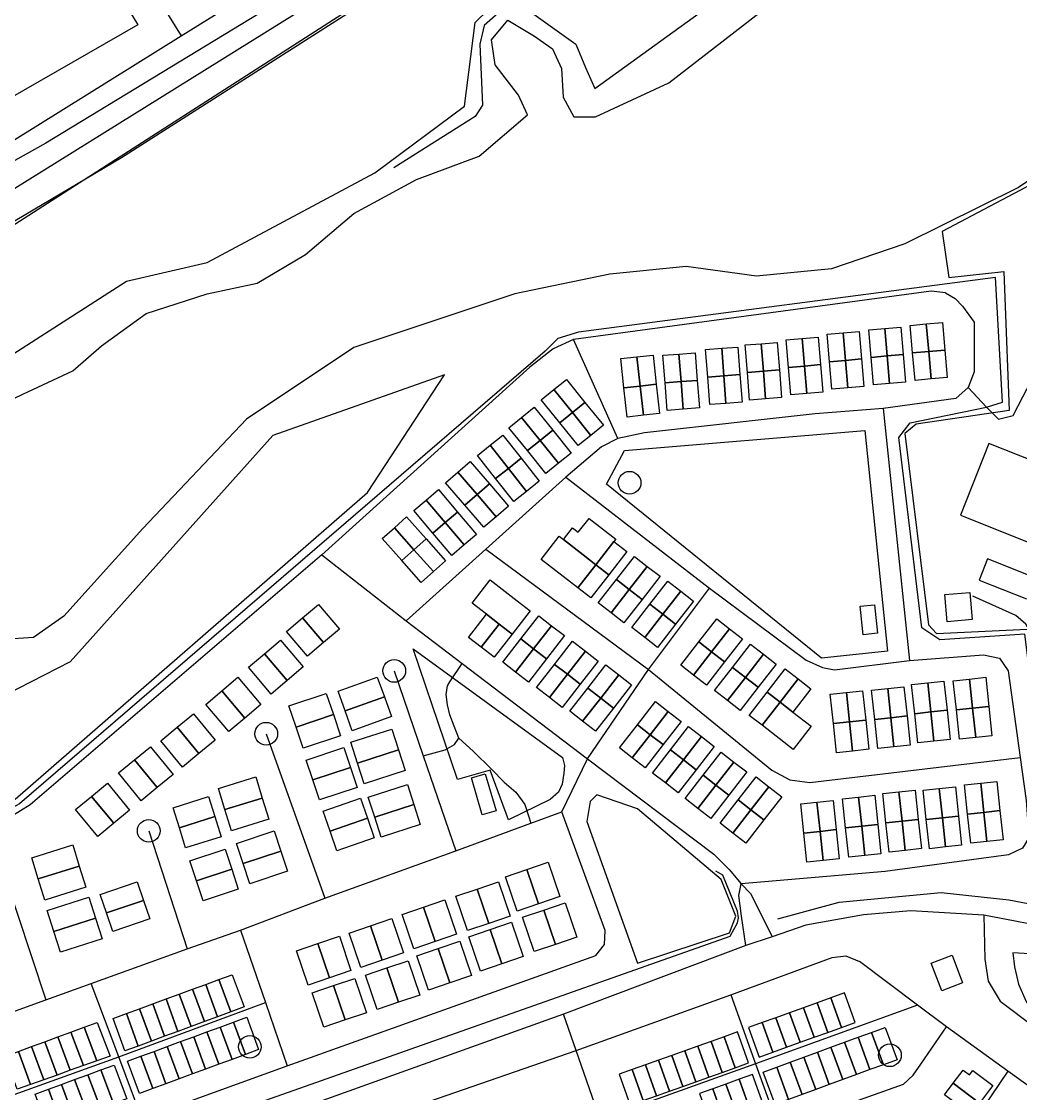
# Model space of a CAD drawing. Header units: metres. Extents: x 11276530 to 11306586, y 355867 to 367650.
# Drawn here: x 11290219.7 to 11290659.7, y 359986.7 to 360458.7 of the extents above; entities that cross this region are included whole.
import ezdxf

# ---------------------------------------------------------------- set-up
doc = ezdxf.new("R2010")
doc.units = ezdxf.units.M
for name, color, linetype in [('AMENITY', 6, 'Continuous'), ('BUILDING', 8, 'Continuous'), ('HIGHWAY_FOOTWAY', 6, 'Continuous'), ('HIGHWAY_PATH', 3, 'Continuous'), ('HIGHWAY_RESIDENTIAL', 7, 'Continuous'), ('HIGHWAY_SECONDARY', 4, 'Continuous'), ('HIGHWAY_SERVICE', 8, 'Continuous'), ('HIGHWAY_TERTIARY', 3, 'Continuous'), ('LANDUSE', 2, 'Continuous'), ('NATURAL_WATER', 5, 'Continuous'), ('OSM_OTHER', 7, 'Continuous'), ('WATERWAY_DRAIN', 4, 'Continuous')]:
    doc.layers.add(name, color=color, linetype=linetype)

msp = doc.modelspace()

# ---------------------------------------------------------------- linework, layer by layer
at = {"layer": 'AMENITY'}
for points in [[(11290680.21, 360259.22), (11290645.76, 360272.89), (11290645.76, 360272.89), (11290633.2, 360241.28), (11290669.68, 360226.8)], [(11290664.71, 360214.29), (11290645.14, 360222.06), (11290641.46, 360212.77), (11290662.22, 360204.53)], [(11290656.31, 360048.65), (11290656.98, 360042.55), (11290658.81, 360034.88), (11290662.2, 360027.21), (11290667.6, 360019.42), (11290776.76, 359943.72), (11290729.72, 360046.24), (11290714.68, 360045.93), (11290702.72, 360046.24), (11290681.27, 360047.2), (11290656.31, 360048.65)]]:
    msp.add_lwpolyline(points, dxfattribs=at)
for centre in [(11290487.5, 360255.61), (11290320.27, 360007.26), (11290602.14, 360003.57)]:
    msp.add_circle(centre, 5, dxfattribs=at)
at = {"layer": 'BUILDING'}
for points in [[(11290600.94, 360311.44), (11290593.88, 360310.81), (11290592.81, 360322.93), (11290599.88, 360323.56), (11290600.94, 360311.44)], [(11290608.01, 360312.06), (11290600.94, 360311.44), (11290599.88, 360323.56), (11290606.94, 360324.18), (11290608.01, 360312.06)], [(11290619.23, 360313.41), (11290612.16, 360312.8), (11290611.09, 360324.9), (11290618.16, 360325.53), (11290619.23, 360313.41)], [(11290626.29, 360314.03), (11290619.23, 360313.41), (11290618.16, 360325.53), (11290625.23, 360326.14), (11290626.29, 360314.03)], [(11290564.55, 360307.01), (11290557.48, 360306.38), (11290556.41, 360318.5), (11290563.48, 360319.13), (11290564.55, 360307.01)], [(11290571.62, 360307.63), (11290564.55, 360307.01), (11290563.48, 360319.13), (11290570.55, 360319.74), (11290571.62, 360307.63)], [(11290582.58, 360309.5), (11290575.52, 360308.87), (11290574.46, 360320.99), (11290581.51, 360321.62), (11290582.58, 360309.5)], [(11290589.64, 360310.12), (11290582.58, 360309.5), (11290581.51, 360321.62), (11290588.58, 360322.24), (11290589.64, 360310.12)], [(11290529.02, 360302.69), (11290521.95, 360302.14), (11290521, 360314.26), (11290528.07, 360314.81), (11290529.02, 360302.69)], [(11290536.08, 360303.24), (11290529.02, 360302.69), (11290528.07, 360314.81), (11290535.14, 360315.37), (11290536.08, 360303.24)], [(11290546.43, 360304.7), (11290539.36, 360304.14), (11290538.4, 360316.27), (11290545.48, 360316.82), (11290546.43, 360304.7)], [(11290553.49, 360305.26), (11290546.43, 360304.7), (11290545.48, 360316.82), (11290552.55, 360317.38), (11290553.49, 360305.26)], [(11290627.34, 360301.91), (11290620.29, 360301.3), (11290619.23, 360313.41), (11290626.29, 360314.03), (11290627.34, 360301.91)], [(11290492.16, 360298.19), (11290485.04, 360297.41), (11290483.63, 360310.26), (11290490.74, 360311.05), (11290492.16, 360298.19)], [(11290499.27, 360298.98), (11290492.16, 360298.19), (11290490.74, 360311.05), (11290497.86, 360311.84), (11290499.27, 360298.98)], [(11290510.2, 360300.15), (11290503.13, 360299.59), (11290502.19, 360311.73), (11290509.26, 360312.27), (11290510.2, 360300.15)], [(11290517.27, 360300.7), (11290510.2, 360300.15), (11290509.26, 360312.27), (11290516.32, 360312.82), (11290517.27, 360300.7)], [(11290583.65, 360297.39), (11290576.58, 360296.76), (11290575.52, 360308.87), (11290582.58, 360309.5), (11290583.65, 360297.39)], [(11290590.71, 360298), (11290583.65, 360297.39), (11290582.58, 360309.5), (11290589.64, 360310.12), (11290590.71, 360298)], [(11290602.01, 360299.32), (11290594.95, 360298.7), (11290593.88, 360310.81), (11290600.94, 360311.44), (11290602.01, 360299.32)], [(11290609.06, 360299.94), (11290602.01, 360299.32), (11290600.94, 360311.44), (11290608.01, 360312.06), (11290609.06, 360299.94)], [(11290620.29, 360301.3), (11290613.23, 360300.69), (11290612.16, 360312.8), (11290619.23, 360313.41), (11290620.29, 360301.3)], [(11290547.37, 360292.58), (11290540.3, 360292.02), (11290539.36, 360304.14), (11290546.43, 360304.7), (11290547.37, 360292.58)], [(11290554.43, 360293.13), (11290547.37, 360292.58), (11290546.43, 360304.7), (11290553.49, 360305.26), (11290554.43, 360293.13)], [(11290565.62, 360294.89), (11290558.55, 360294.28), (11290557.48, 360306.38), (11290564.55, 360307.01), (11290565.62, 360294.89)], [(11290572.67, 360295.51), (11290565.62, 360294.89), (11290564.55, 360307.01), (11290571.62, 360307.63), (11290572.67, 360295.51)], [(11290467.87, 360291.02), (11290462.3, 360286.53), (11290454.19, 360296.6), (11290459.75, 360301.09), (11290467.87, 360291.02)], [(11290511.15, 360288.02), (11290504.08, 360287.46), (11290503.13, 360299.59), (11290510.2, 360300.15), (11290511.15, 360288.02)], [(11290518.22, 360288.58), (11290511.15, 360288.02), (11290510.2, 360300.15), (11290517.27, 360300.7), (11290518.22, 360288.58)], [(11290529.96, 360290.56), (11290522.89, 360290.01), (11290521.95, 360302.14), (11290529.02, 360302.69), (11290529.96, 360290.56)], [(11290537.03, 360291.12), (11290529.96, 360290.56), (11290529.02, 360302.69), (11290536.08, 360303.24), (11290537.03, 360291.12)], [(11290462.3, 360286.53), (11290456.72, 360282.04), (11290448.61, 360292.11), (11290454.19, 360296.6), (11290462.3, 360286.53)], [(11290493.57, 360285.33), (11290486.46, 360284.55), (11290485.04, 360297.41), (11290492.16, 360298.19), (11290493.57, 360285.33)], [(11290500.68, 360286.13), (11290493.57, 360285.33), (11290492.16, 360298.19), (11290499.27, 360298.98), (11290500.68, 360286.13)], [(11290475.98, 360280.94), (11290470.42, 360276.45), (11290462.3, 360286.53), (11290467.87, 360291.02), (11290475.98, 360280.94)], [(11290453.66, 360278.76), (11290448.1, 360274.26), (11290439.98, 360284.33), (11290445.55, 360288.83), (11290453.66, 360278.76)], [(11290470.42, 360276.45), (11290464.83, 360271.97), (11290456.72, 360282.04), (11290462.3, 360286.53), (11290470.42, 360276.45)], [(11290448.1, 360274.26), (11290442.53, 360269.77), (11290434.4, 360279.85), (11290439.98, 360284.33), (11290448.1, 360274.26)], [(11290439.73, 360266.41), (11290434.12, 360261.96), (11290426.1, 360272.11), (11290431.71, 360276.56), (11290439.73, 360266.41)], [(11290461.78, 360268.69), (11290456.2, 360264.19), (11290448.1, 360274.26), (11290453.66, 360278.76), (11290461.78, 360268.69)], [(11290434.12, 360261.96), (11290428.49, 360257.53), (11290420.49, 360267.68), (11290426.1, 360272.11), (11290434.12, 360261.96)], [(11290456.2, 360264.19), (11290450.63, 360259.7), (11290442.53, 360269.77), (11290448.1, 360274.26), (11290456.2, 360264.19)], [(11290425.77, 360255.15), (11290420.36, 360250.47), (11290411.92, 360260.28), (11290417.33, 360264.95), (11290425.77, 360255.15)], [(11290447.74, 360256.26), (11290442.13, 360251.82), (11290434.12, 360261.96), (11290439.73, 360266.41), (11290447.74, 360256.26)], [(11290420.36, 360250.47), (11290414.93, 360245.81), (11290406.49, 360255.61), (11290411.92, 360260.28), (11290420.36, 360250.47)], [(11290442.13, 360251.82), (11290436.52, 360247.38), (11290428.49, 360257.53), (11290434.12, 360261.96), (11290442.13, 360251.82)], [(11290411.76, 360242.72), (11290406.3, 360238.09), (11290397.95, 360247.97), (11290403.4, 360252.6), (11290411.76, 360242.72)], [(11290434.22, 360245.35), (11290428.79, 360240.68), (11290420.36, 360250.47), (11290425.77, 360255.15), (11290434.22, 360245.35)], [(11290406.3, 360238.09), (11290400.83, 360233.47), (11290392.48, 360243.33), (11290397.95, 360247.97), (11290406.3, 360238.09)], [(11290428.79, 360240.68), (11290423.37, 360236.01), (11290414.93, 360245.81), (11290420.36, 360250.47), (11290428.79, 360240.68)], [(11290397.88, 360230.91), (11290392.54, 360226.15), (11290383.95, 360235.82), (11290389.3, 360240.58), (11290397.88, 360230.91)], [(11290420.12, 360232.85), (11290414.66, 360228.23), (11290406.3, 360238.09), (11290411.76, 360242.72), (11290420.12, 360232.85)], [(11290472.69, 360219.49), (11290467.03, 360223.89), (11290458.38, 360230.6), (11290462.39, 360235.76), (11290464.91, 360233.8), (11290469.69, 360239.95), (11290481.47, 360230.81), (11290480.62, 360229.71), (11290472.69, 360219.49)], [(11290392.54, 360226.15), (11290387.19, 360221.4), (11290378.6, 360231.07), (11290383.95, 360235.82), (11290392.54, 360226.15)], [(11290414.66, 360228.23), (11290409.2, 360223.59), (11290400.83, 360233.47), (11290406.3, 360238.09), (11290414.66, 360228.23)], [(11290406.47, 360221.26), (11290401.13, 360216.48), (11290392.54, 360226.15), (11290397.88, 360230.91), (11290406.47, 360221.26)], [(11290464.76, 360209.28), (11290448.52, 360221.89), (11290456.45, 360232.11), (11290458.38, 360230.6), (11290467.03, 360223.89), (11290472.69, 360219.49), (11290464.76, 360209.28)], [(11290478.35, 360215.11), (11290472.69, 360219.49), (11290480.62, 360229.71), (11290486.28, 360225.33), (11290478.35, 360215.11)], [(11290401.13, 360216.48), (11290395.78, 360211.73), (11290387.19, 360221.4), (11290392.54, 360226.15), (11290401.13, 360216.48)], [(11290487.31, 360208.6), (11290481.67, 360212.98), (11290489.6, 360223.21), (11290495.25, 360218.81), (11290487.31, 360208.6)], [(11290470.42, 360204.9), (11290464.76, 360209.28), (11290472.69, 360219.49), (11290478.35, 360215.11), (11290470.42, 360204.9)], [(11290492.98, 360204.22), (11290487.31, 360208.6), (11290495.25, 360218.81), (11290500.91, 360214.43), (11290492.98, 360204.22)], [(11290430.14, 360193.37), (11290424.49, 360197.76), (11290418.24, 360202.6), (11290426.17, 360212.82), (11290438.07, 360203.6), (11290443.73, 360199.21), (11290435.8, 360188.99), (11290430.14, 360193.37)], [(11290479.39, 360198.38), (11290473.73, 360202.77), (11290481.67, 360212.98), (11290487.31, 360208.6), (11290479.39, 360198.38)], [(11290502.1, 360197.7), (11290496.45, 360202.09), (11290504.38, 360212.3), (11290510.04, 360207.91), (11290502.1, 360197.7)], [(11290485.04, 360194), (11290479.39, 360198.38), (11290487.31, 360208.6), (11290492.98, 360204.22), (11290485.04, 360194)], [(11290507.76, 360193.32), (11290502.1, 360197.7), (11290510.04, 360207.91), (11290515.69, 360203.53), (11290507.76, 360193.32)], [(11290626.31, 360206.36), (11290637.3, 360207.31), (11290638.33, 360195.36), (11290627.34, 360194.41), (11290626.31, 360206.36)], [(11290343.5, 360196.09), (11290350.56, 360202.06), (11290359.73, 360191.19), (11290352.67, 360185.22), (11290343.5, 360196.09)], [(11290494.17, 360187.48), (11290488.52, 360191.87), (11290496.45, 360202.09), (11290502.1, 360197.7), (11290494.17, 360187.48)], [(11290589.04, 360201.24), (11290595.39, 360201.91), (11290596.71, 360189.38), (11290590.36, 360188.71), (11290589.04, 360201.24)], [(11290336.43, 360190.13), (11290343.5, 360196.09), (11290352.67, 360185.22), (11290345.62, 360179.27), (11290336.43, 360190.13)], [(11290422.2, 360183.16), (11290416.56, 360187.55), (11290424.49, 360197.76), (11290430.14, 360193.37), (11290422.2, 360183.16)], [(11290445.21, 360182.48), (11290439.57, 360186.86), (11290447.5, 360197.08), (11290453.15, 360192.69), (11290445.21, 360182.48)], [(11290499.83, 360183.1), (11290494.17, 360187.48), (11290502.1, 360197.7), (11290507.76, 360193.32), (11290499.83, 360183.1)], [(11290427.87, 360178.78), (11290422.2, 360183.16), (11290430.14, 360193.37), (11290435.8, 360188.99), (11290427.87, 360178.78)], [(11290450.88, 360178.1), (11290445.21, 360182.48), (11290453.15, 360192.69), (11290458.81, 360188.31), (11290450.88, 360178.1)], [(11290523.59, 360181.13), (11290517.94, 360185.52), (11290525.88, 360195.73), (11290531.52, 360191.34), (11290523.59, 360181.13)], [(11290529.25, 360176.75), (11290523.59, 360181.13), (11290531.52, 360191.34), (11290537.19, 360186.96), (11290529.25, 360176.75)], [(11290437.29, 360172.25), (11290431.63, 360176.65), (11290439.57, 360186.86), (11290445.21, 360182.48), (11290437.29, 360172.25)], [(11290326.75, 360180.31), (11290333.81, 360186.28), (11290343.72, 360174.53), (11290336.67, 360168.56), (11290326.75, 360180.31)], [(11290442.94, 360167.88), (11290437.29, 360172.25), (11290445.21, 360182.48), (11290450.88, 360178.1), (11290442.94, 360167.88)], [(11290460.14, 360171.28), (11290454.5, 360175.67), (11290462.42, 360185.89), (11290468.08, 360181.5), (11290460.14, 360171.28)], [(11290515.67, 360170.92), (11290510.01, 360175.3), (11290517.94, 360185.52), (11290523.59, 360181.13), (11290515.67, 360170.92)], [(11290538.52, 360169.93), (11290532.87, 360174.32), (11290540.8, 360184.54), (11290546.45, 360180.15), (11290538.52, 360169.93)], [(11290319.69, 360174.35), (11290326.75, 360180.31), (11290336.67, 360168.56), (11290329.61, 360162.6), (11290319.69, 360174.35)], [(11290465.81, 360166.9), (11290460.14, 360171.28), (11290468.08, 360181.5), (11290473.73, 360177.11), (11290465.81, 360166.9)], [(11290521.32, 360166.53), (11290515.67, 360170.92), (11290523.59, 360181.13), (11290529.25, 360176.75), (11290521.32, 360166.53)], [(11290544.18, 360165.55), (11290538.52, 360169.93), (11290546.45, 360180.15), (11290552.11, 360175.77), (11290544.18, 360165.55)], [(11290452.22, 360161.06), (11290446.56, 360165.45), (11290454.5, 360175.67), (11290460.14, 360171.28), (11290452.22, 360161.06)], [(11290474.78, 360160.83), (11290469.13, 360165.22), (11290477.05, 360175.43), (11290482.71, 360171.05), (11290474.78, 360160.83)], [(11290530.6, 360159.71), (11290524.94, 360164.1), (11290532.87, 360174.32), (11290538.52, 360169.93), (11290530.6, 360159.71)], [(11290553.75, 360159.03), (11290548.1, 360163.42), (11290556.03, 360173.64), (11290561.68, 360169.25), (11290553.75, 360159.03)], [(11290307.89, 360164), (11290314.95, 360169.97), (11290325.08, 360157.97), (11290318.02, 360152.01), (11290307.89, 360164)], [(11290362.28, 360155.15), (11290359.15, 360163.86), (11290376.42, 360170.07), (11290379.55, 360161.36), (11290362.28, 360155.15)], [(11290457.87, 360156.68), (11290452.22, 360161.06), (11290460.14, 360171.28), (11290465.81, 360166.9), (11290457.87, 360156.68)], [(11290480.44, 360156.44), (11290474.78, 360160.83), (11290482.71, 360171.05), (11290488.37, 360166.67), (11290480.44, 360156.44)], [(11290536.25, 360155.33), (11290530.6, 360159.71), (11290538.52, 360169.93), (11290544.18, 360165.55), (11290536.25, 360155.33)], [(11290559.41, 360154.65), (11290553.75, 360159.03), (11290561.68, 360169.25), (11290567.34, 360164.87), (11290559.41, 360154.65)], [(11290627.3, 360155.46), (11290620.19, 360154.7), (11290618.83, 360167.56), (11290625.94, 360168.33), (11290627.3, 360155.46)], [(11290638.55, 360156.34), (11290631.43, 360155.6), (11290630.07, 360168.45), (11290637.18, 360169.21), (11290638.55, 360156.34)], [(11290645.67, 360157.11), (11290638.55, 360156.34), (11290637.18, 360169.21), (11290644.31, 360169.97), (11290645.67, 360157.11)], [(11290300.83, 360158.04), (11290307.89, 360164), (11290318.02, 360152.01), (11290310.96, 360146.04), (11290300.83, 360158.04)], [(11290466.84, 360150.61), (11290461.2, 360155.01), (11290469.13, 360165.22), (11290474.78, 360160.83), (11290466.84, 360150.61)], [(11290545.82, 360148.82), (11290540.17, 360153.21), (11290548.1, 360163.42), (11290553.75, 360159.03), (11290545.82, 360148.82)], [(11290584.35, 360150.38), (11290577.24, 360149.62), (11290575.88, 360162.49), (11290582.99, 360163.23), (11290584.35, 360150.38)], [(11290591.48, 360151.14), (11290584.35, 360150.38), (11290582.99, 360163.23), (11290590.11, 360163.99), (11290591.48, 360151.14)], [(11290602.57, 360152.16), (11290595.45, 360151.41), (11290594.09, 360164.27), (11290601.21, 360165.03), (11290602.57, 360152.16)], [(11290609.69, 360152.93), (11290602.57, 360152.16), (11290601.21, 360165.03), (11290608.33, 360165.79), (11290609.69, 360152.93)], [(11290620.19, 360154.7), (11290613.07, 360153.95), (11290611.71, 360166.81), (11290618.83, 360167.56), (11290620.19, 360154.7)], [(11290353.95, 360162.87), (11290357.07, 360153.54), (11290340.63, 360148.05), (11290337.52, 360157.38), (11290353.95, 360162.87)], [(11290365.41, 360146.44), (11290362.28, 360155.15), (11290379.55, 360161.36), (11290382.67, 360152.65), (11290365.41, 360146.44)], [(11290472.51, 360146.23), (11290466.84, 360150.61), (11290474.78, 360160.83), (11290480.44, 360156.44), (11290472.51, 360146.23)], [(11290496.58, 360144.7), (11290490.92, 360149.08), (11290498.86, 360159.31), (11290504.5, 360154.92), (11290496.58, 360144.7)], [(11290559.51, 360138.21), (11290545.82, 360148.82), (11290553.75, 360159.03), (11290559.41, 360154.65), (11290567.43, 360148.43), (11290559.51, 360138.21)], [(11290288.3, 360147.95), (11290295.48, 360153.87), (11290305.03, 360142.31), (11290297.85, 360136.37), (11290288.3, 360147.95)], [(11290357.07, 360153.54), (11290360.19, 360144.21), (11290343.75, 360138.72), (11290340.63, 360148.05), (11290357.07, 360153.54)], [(11290502.23, 360140.32), (11290496.58, 360144.7), (11290504.5, 360154.92), (11290510.17, 360150.53), (11290502.23, 360140.32)], [(11290621.54, 360141.84), (11290614.43, 360141.09), (11290613.07, 360153.95), (11290620.19, 360154.7), (11290621.54, 360141.84)], [(11290628.67, 360142.61), (11290621.54, 360141.84), (11290620.19, 360154.7), (11290627.3, 360155.46), (11290628.67, 360142.61)], [(11290639.91, 360143.49), (11290632.8, 360142.73), (11290631.43, 360155.6), (11290638.55, 360156.34), (11290639.91, 360143.49)], [(11290647.02, 360144.25), (11290639.91, 360143.49), (11290638.55, 360156.34), (11290645.67, 360157.11), (11290647.02, 360144.25)], [(11290488.65, 360134.48), (11290483, 360138.87), (11290490.92, 360149.08), (11290496.58, 360144.7), (11290488.65, 360134.48)], [(11290585.72, 360137.51), (11290578.61, 360136.76), (11290577.24, 360149.62), (11290584.35, 360150.38), (11290585.72, 360137.51)], [(11290592.83, 360138.27), (11290585.72, 360137.51), (11290584.35, 360150.38), (11290591.48, 360151.14), (11290592.83, 360138.27)], [(11290603.93, 360139.31), (11290596.82, 360138.55), (11290595.45, 360151.41), (11290602.57, 360152.16), (11290603.93, 360139.31)], [(11290611.05, 360140.06), (11290603.93, 360139.31), (11290602.57, 360152.16), (11290609.69, 360152.93), (11290611.05, 360140.06)], [(11290281.12, 360142.03), (11290288.3, 360147.95), (11290297.85, 360136.37), (11290290.66, 360130.45), (11290281.12, 360142.03)], [(11290367.7, 360132.2), (11290364.74, 360141.34), (11290382.76, 360147.18), (11290385.72, 360138.05), (11290367.7, 360132.2)], [(11290494.31, 360130.11), (11290488.65, 360134.48), (11290496.58, 360144.7), (11290502.23, 360140.32), (11290494.31, 360130.11)], [(11290511.2, 360133.65), (11290505.56, 360138.05), (11290513.49, 360148.26), (11290519.14, 360143.87), (11290511.2, 360133.65)], [(11290269.44, 360133.63), (11290276.46, 360139.42), (11290286.52, 360127.22), (11290279.49, 360121.43), (11290269.44, 360133.63)], [(11290516.87, 360129.27), (11290511.2, 360133.65), (11290519.14, 360143.87), (11290524.8, 360139.48), (11290516.87, 360129.27)], [(11290361.65, 360139.04), (11290364.56, 360130.26), (11290348.04, 360124.78), (11290345.13, 360133.54), (11290361.65, 360139.04)], [(11290370.66, 360123.07), (11290367.7, 360132.2), (11290385.72, 360138.05), (11290388.69, 360128.91), (11290370.66, 360123.07)], [(11290503.28, 360123.44), (11290497.62, 360127.82), (11290505.56, 360138.05), (11290511.2, 360133.65), (11290503.28, 360123.44)], [(11290525.54, 360122.46), (11290519.89, 360126.84), (11290527.81, 360137.07), (11290533.47, 360132.67), (11290525.54, 360122.46)], [(11290262.42, 360127.83), (11290269.44, 360133.63), (11290279.49, 360121.43), (11290272.47, 360115.64), (11290262.42, 360127.83)], [(11290364.56, 360130.26), (11290367.49, 360121.5), (11290350.96, 360116), (11290348.04, 360124.78), (11290364.56, 360130.26)], [(11290508.93, 360119.06), (11290503.28, 360123.44), (11290511.2, 360133.65), (11290516.87, 360129.27), (11290508.93, 360119.06)], [(11290531.2, 360118.08), (11290525.54, 360122.46), (11290533.47, 360132.67), (11290539.12, 360128.29), (11290531.2, 360118.08)], [(11290309.3, 360111.72), (11290306.44, 360121.02), (11290322.91, 360126.08), (11290325.77, 360116.8), (11290309.3, 360111.72)], [(11290517.6, 360112.23), (11290511.96, 360116.63), (11290519.89, 360126.84), (11290525.54, 360122.46), (11290517.6, 360112.23)], [(11290540.92, 360111.55), (11290535.26, 360115.95), (11290543.2, 360126.16), (11290548.84, 360121.78), (11290540.92, 360111.55)], [(11290250.56, 360117.54), (11290257.58, 360123.34), (11290267.35, 360111.5), (11290260.32, 360105.71), (11290250.56, 360117.54)], [(11290375.27, 360108.38), (11290372.43, 360117.12), (11290389.65, 360122.7), (11290392.49, 360113.95), (11290375.27, 360108.38)], [(11290523.27, 360107.85), (11290517.6, 360112.23), (11290525.54, 360122.46), (11290531.2, 360118.08), (11290523.27, 360107.85)], [(11290546.57, 360107.17), (11290540.92, 360111.55), (11290548.84, 360121.78), (11290554.51, 360117.4), (11290546.57, 360107.17)], [(11290625.27, 360108.12), (11290618.15, 360107.36), (11290616.79, 360120.23), (11290623.9, 360120.98), (11290625.27, 360108.12)], [(11290632.39, 360108.88), (11290625.27, 360108.12), (11290623.9, 360120.98), (11290631.03, 360121.75), (11290632.39, 360108.88)], [(11290643.48, 360110.51), (11290636.36, 360109.76), (11290635, 360122.62), (11290642.12, 360123.37), (11290643.48, 360110.51)], [(11290650.6, 360111.26), (11290643.48, 360110.51), (11290642.12, 360123.37), (11290649.24, 360124.13), (11290650.6, 360111.26)], [(11290243.54, 360111.76), (11290250.56, 360117.54), (11290260.32, 360105.71), (11290253.3, 360099.93), (11290243.54, 360111.76)], [(11290302.09, 360117.44), (11290304.84, 360108.61), (11290289.23, 360103.74), (11290286.48, 360112.56), (11290302.09, 360117.44)], [(11290312.16, 360102.42), (11290309.3, 360111.72), (11290325.77, 360116.8), (11290328.63, 360107.5), (11290312.16, 360102.42)], [(11290369.02, 360116.68), (11290372.04, 360107.95), (11290355.61, 360102.28), (11290352.6, 360111.01), (11290369.02, 360116.68)], [(11290532.99, 360101.34), (11290527.33, 360105.73), (11290535.26, 360115.95), (11290540.92, 360111.55), (11290532.99, 360101.34)], [(11290578.49, 360102.91), (11290571.37, 360102.14), (11290570.01, 360115.01), (11290577.13, 360115.77), (11290578.49, 360102.91)], [(11290589.74, 360104.39), (11290582.62, 360103.64), (11290581.26, 360116.49), (11290588.37, 360117.25), (11290589.74, 360104.39)], [(11290596.85, 360105.14), (11290589.74, 360104.39), (11290588.37, 360117.25), (11290595.5, 360118.01), (11290596.85, 360105.14)], [(11290607.51, 360106.63), (11290600.38, 360105.88), (11290599.02, 360118.74), (11290606.14, 360119.48), (11290607.51, 360106.63)], [(11290614.62, 360107.38), (11290607.51, 360106.63), (11290606.14, 360119.48), (11290613.26, 360120.25), (11290614.62, 360107.38)], [(11290378.1, 360099.62), (11290375.27, 360108.38), (11290392.49, 360113.95), (11290395.33, 360105.2), (11290378.1, 360099.62)], [(11290538.64, 360096.96), (11290532.99, 360101.34), (11290540.92, 360111.55), (11290546.57, 360107.17), (11290538.64, 360096.96)], [(11290571.37, 360102.14), (11290564.26, 360101.4), (11290562.89, 360114.25), (11290570.01, 360115.01), (11290571.37, 360102.14)], [(11290651.96, 360098.41), (11290644.84, 360097.65), (11290643.48, 360110.51), (11290650.6, 360111.26), (11290651.96, 360098.41)], [(11290304.84, 360108.61), (11290307.6, 360099.79), (11290291.99, 360094.92), (11290289.23, 360103.74), (11290304.84, 360108.61)], [(11290372.04, 360107.95), (11290375.07, 360099.22), (11290358.63, 360093.54), (11290355.61, 360102.28), (11290372.04, 360107.95)], [(11290608.86, 360093.76), (11290601.75, 360093.01), (11290600.38, 360105.88), (11290607.51, 360106.63), (11290608.86, 360093.76)], [(11290615.98, 360094.53), (11290608.86, 360093.76), (11290607.51, 360106.63), (11290614.62, 360107.38), (11290615.98, 360094.53)], [(11290626.63, 360095.25), (11290619.52, 360094.51), (11290618.15, 360107.36), (11290625.27, 360108.12), (11290626.63, 360095.25)], [(11290633.74, 360096.02), (11290626.63, 360095.25), (11290625.27, 360108.12), (11290632.39, 360108.88), (11290633.74, 360096.02)], [(11290644.84, 360097.65), (11290637.73, 360096.89), (11290636.36, 360109.76), (11290643.48, 360110.51), (11290644.84, 360097.65)], [(11290317.29, 360087.94), (11290314.34, 360096.81), (11290330.94, 360102.32), (11290333.89, 360093.45), (11290317.29, 360087.94)], [(11290572.73, 360089.29), (11290565.62, 360088.53), (11290564.26, 360101.4), (11290571.37, 360102.14), (11290572.73, 360089.29)], [(11290579.85, 360090.05), (11290572.73, 360089.29), (11290571.37, 360102.14), (11290578.49, 360102.91), (11290579.85, 360090.05)], [(11290591.1, 360091.53), (11290583.98, 360090.77), (11290582.62, 360103.64), (11290589.74, 360104.39), (11290591.1, 360091.53)], [(11290598.21, 360092.29), (11290591.1, 360091.53), (11290589.74, 360104.39), (11290596.85, 360105.14), (11290598.21, 360092.29)], [(11290242.29, 360096.16), (11290245.19, 360086.85), (11290227.13, 360081.19), (11290224.21, 360090.5), (11290242.29, 360096.16)], [(11290309.43, 360094.27), (11290312.32, 360085.49), (11290296.78, 360080.37), (11290293.9, 360089.15), (11290309.43, 360094.27)], [(11290320.22, 360079.06), (11290317.29, 360087.94), (11290333.89, 360093.45), (11290336.83, 360084.58), (11290320.22, 360079.06)], [(11290442.29, 360085.31), (11290451.68, 360088.51), (11290456.82, 360073.39), (11290447.42, 360070.19), (11290442.29, 360085.31)], [(11290245.19, 360086.85), (11290248.11, 360077.53), (11290230.03, 360071.88), (11290227.13, 360081.19), (11290245.19, 360086.85)], [(11290312.32, 360085.49), (11290315.21, 360076.7), (11290299.67, 360071.59), (11290296.78, 360080.37), (11290312.32, 360085.49)], [(11290432.88, 360082.12), (11290442.29, 360085.31), (11290447.42, 360070.19), (11290438.01, 360067), (11290432.88, 360082.12)], [(11290257.22, 360066.19), (11290254.42, 360074.33), (11290270.65, 360079.9), (11290273.45, 360071.76), (11290257.22, 360066.19)], [(11290420.33, 360076.73), (11290429.74, 360079.93), (11290434.87, 360064.82), (11290425.47, 360061.62), (11290420.33, 360076.73)], [(11290410.93, 360073.55), (11290420.33, 360076.73), (11290425.47, 360061.62), (11290416.06, 360058.43), (11290410.93, 360073.55)], [(11290249.31, 360073.16), (11290252.27, 360063.98), (11290234.01, 360058.09), (11290231.04, 360067.27), (11290249.31, 360073.16)], [(11290260.01, 360058.05), (11290257.22, 360066.19), (11290273.45, 360071.76), (11290276.25, 360063.63), (11290260.01, 360058.05)], [(11290387.35, 360065.54), (11290396.76, 360068.74), (11290401.9, 360053.62), (11290392.49, 360050.42), (11290387.35, 360065.54)], [(11290396.76, 360068.74), (11290406.16, 360071.93), (11290411.31, 360056.81), (11290401.9, 360053.62), (11290396.76, 360068.74)], [(11290449.79, 360067.51), (11290459.18, 360070.71), (11290464.33, 360055.59), (11290454.92, 360052.39), (11290449.79, 360067.51)], [(11290252.27, 360063.98), (11290255.24, 360054.8), (11290236.97, 360048.92), (11290234.01, 360058.09), (11290252.27, 360063.98)], [(11290440.38, 360064.32), (11290449.79, 360067.51), (11290454.92, 360052.39), (11290445.51, 360049.21), (11290440.38, 360064.32)], [(11290364.03, 360057.31), (11290373.43, 360060.51), (11290378.57, 360045.39), (11290369.17, 360042.19), (11290364.03, 360057.31)], [(11290373.43, 360060.51), (11290382.84, 360063.7), (11290387.97, 360048.58), (11290378.57, 360045.39), (11290373.43, 360060.51)], [(11290426.16, 360058.89), (11290435.56, 360062.09), (11290440.71, 360046.99), (11290431.3, 360043.79), (11290426.16, 360058.89)], [(11290350.28, 360052.8), (11290359.69, 360055.98), (11290364.82, 360040.88), (11290355.41, 360037.68), (11290350.28, 360052.8)], [(11290416.75, 360055.71), (11290426.16, 360058.89), (11290431.3, 360043.79), (11290421.89, 360040.59), (11290416.75, 360055.71)], [(11290340.87, 360049.6), (11290350.28, 360052.8), (11290355.41, 360037.68), (11290346.02, 360034.48), (11290340.87, 360049.6)], [(11290393.87, 360047.37), (11290403.28, 360050.57), (11290408.41, 360035.45), (11290399.01, 360032.25), (11290393.87, 360047.37)], [(11290403.28, 360050.57), (11290412.69, 360053.75), (11290417.82, 360038.64), (11290408.41, 360035.45), (11290403.28, 360050.57)], [(11290380.64, 360041.99), (11290390.04, 360045.18), (11290395.18, 360030.06), (11290385.77, 360026.87), (11290380.64, 360041.99)], [(11290620.34, 360044.09), (11290629.5, 360047.59), (11290634.12, 360035.49), (11290624.97, 360031.99), (11290620.34, 360044.09)], [(11290371.23, 360038.79), (11290380.64, 360041.99), (11290385.77, 360026.87), (11290376.37, 360023.67), (11290371.23, 360038.79)], [(11290311.93, 360022.7), (11290306.1, 360020.54), (11290300.84, 360034.74), (11290306.67, 360036.89), (11290311.93, 360022.7)], [(11290317.78, 360024.87), (11290311.93, 360022.7), (11290306.67, 360036.89), (11290312.49, 360039.03), (11290317.78, 360024.87)], [(11290357.12, 360034.2), (11290366.52, 360037.4), (11290371.66, 360022.29), (11290362.26, 360019.09), (11290357.12, 360034.2)], [(11290300.26, 360018.39), (11290294.42, 360016.22), (11290289.21, 360030.47), (11290295.03, 360032.61), (11290300.26, 360018.39)], [(11290306.1, 360020.54), (11290300.26, 360018.39), (11290295.03, 360032.61), (11290300.84, 360034.74), (11290306.1, 360020.54)], [(11290347.71, 360031.01), (11290357.12, 360034.2), (11290362.26, 360019.09), (11290352.85, 360015.89), (11290347.71, 360031.01)], [(11290580.82, 360015.8), (11290586.88, 360017.99), (11290582.19, 360030.99), (11290576.15, 360028.81), (11290580.82, 360015.8)], [(11290282.74, 360011.91), (11290276.91, 360009.76), (11290271.74, 360024.06), (11290277.57, 360026.2), (11290282.74, 360011.91)], [(11290288.59, 360014.07), (11290282.74, 360011.91), (11290277.57, 360026.2), (11290283.39, 360028.33), (11290288.59, 360014.07)], [(11290294.42, 360016.22), (11290288.59, 360014.07), (11290283.39, 360028.33), (11290289.21, 360030.47), (11290294.42, 360016.22)], [(11290568.72, 360011.45), (11290574.77, 360013.63), (11290570.09, 360026.64), (11290564.04, 360024.46), (11290568.72, 360011.45)], [(11290574.77, 360013.63), (11290580.82, 360015.8), (11290576.15, 360028.81), (11290570.09, 360026.64), (11290574.77, 360013.63)], [(11290271.07, 360007.59), (11290265.23, 360005.44), (11290260.11, 360019.79), (11290265.93, 360021.92), (11290271.07, 360007.59)], [(11290276.91, 360009.76), (11290271.07, 360007.59), (11290265.93, 360021.92), (11290271.74, 360024.06), (11290276.91, 360009.76)], [(11290556.61, 360007.09), (11290562.67, 360009.28), (11290557.98, 360022.28), (11290551.94, 360020.1), (11290556.61, 360007.09)], [(11290562.67, 360009.28), (11290568.72, 360011.45), (11290564.04, 360024.46), (11290557.98, 360022.28), (11290562.67, 360009.28)], [(11290258.73, 360003.17), (11290252.89, 360001.09), (11290247.3, 360015.89), (11290253.09, 360018.02), (11290258.73, 360003.17)], [(11290318.31, 360003.88), (11290312.48, 360001.74), (11290307.24, 360015.99), (11290313.07, 360018.13), (11290318.31, 360003.88)], [(11290324.14, 360006.03), (11290318.31, 360003.88), (11290313.07, 360018.13), (11290318.9, 360020.27), (11290324.14, 360006.03)], [(11290544.51, 360002.74), (11290550.56, 360004.92), (11290545.88, 360017.93), (11290539.82, 360015.76), (11290544.51, 360002.74)], [(11290550.56, 360004.92), (11290556.61, 360007.09), (11290551.94, 360020.1), (11290545.88, 360017.93), (11290550.56, 360004.92)], [(11290247.05, 359999.01), (11290241.22, 359996.94), (11290235.72, 360011.63), (11290241.51, 360013.76), (11290247.05, 359999.01)], [(11290252.89, 360001.09), (11290247.05, 359999.01), (11290241.51, 360013.76), (11290247.3, 360015.89), (11290252.89, 360001.09)], [(11290306.64, 359999.6), (11290300.82, 359997.46), (11290295.58, 360011.7), (11290301.41, 360013.84), (11290306.64, 359999.6)], [(11290312.48, 360001.74), (11290306.64, 359999.6), (11290301.41, 360013.84), (11290307.24, 360015.99), (11290312.48, 360001.74)], [(11290534.05, 359998.08), (11290539.84, 360000.15), (11290534.97, 360013.81), (11290529.18, 360011.73), (11290534.05, 359998.08)], [(11290588.11, 360011.45), (11290594.08, 360013.65), (11290599.31, 359999.41), (11290593.35, 359997.23), (11290588.11, 360011.45)], [(11290594.08, 360013.65), (11290600.05, 360015.83), (11290605.28, 360001.6), (11290599.31, 359999.41), (11290594.08, 360013.65)], [(11290229.54, 359992.78), (11290223.7, 359990.69), (11290218.37, 360005.24), (11290224.16, 360007.37), (11290229.54, 359992.78)], [(11290235.38, 359994.85), (11290229.54, 359992.78), (11290224.16, 360007.37), (11290229.94, 360009.5), (11290235.38, 359994.85)], [(11290241.22, 359996.94), (11290235.38, 359994.85), (11290229.94, 360009.5), (11290235.72, 360011.63), (11290241.22, 359996.94)], [(11290289.15, 359993.17), (11290283.33, 359991.03), (11290278.09, 360005.26), (11290283.92, 360007.41), (11290289.15, 359993.17)], [(11290294.99, 359995.31), (11290289.15, 359993.17), (11290283.92, 360007.41), (11290289.76, 360009.56), (11290294.99, 359995.31)], [(11290300.82, 359997.46), (11290294.99, 359995.31), (11290289.76, 360009.56), (11290295.58, 360011.7), (11290300.82, 359997.46)], [(11290516.69, 359991.91), (11290522.47, 359993.97), (11290517.62, 360007.61), (11290511.83, 360005.54), (11290516.69, 359991.91)], [(11290522.47, 359993.97), (11290528.26, 359996.02), (11290523.39, 360009.67), (11290517.62, 360007.61), (11290522.47, 359993.97)], [(11290528.26, 359996.02), (11290534.05, 359998.08), (11290529.18, 360011.73), (11290523.39, 360009.67), (11290528.26, 359996.02)], [(11290576.18, 360007.07), (11290582.15, 360009.27), (11290587.38, 359995.03), (11290581.41, 359992.84), (11290576.18, 360007.07)], [(11290582.15, 360009.27), (11290588.11, 360011.45), (11290593.35, 359997.23), (11290587.38, 359995.03), (11290582.15, 360009.27)], [(11290223.7, 359990.69), (11290217.87, 359988.62), (11290212.58, 360003.11), (11290218.37, 360005.24), (11290223.7, 359990.69)], [(11290277.5, 359988.87), (11290271.67, 359986.73), (11290266.43, 360000.98), (11290272.26, 360003.12), (11290277.5, 359988.87)], [(11290283.33, 359991.03), (11290277.5, 359988.87), (11290272.26, 360003.12), (11290278.09, 360005.26), (11290283.33, 359991.03)], [(11290505.11, 359987.78), (11290510.9, 359989.84), (11290506.04, 360003.48), (11290500.25, 360001.42), (11290505.11, 359987.78)], [(11290510.9, 359989.84), (11290516.69, 359991.91), (11290511.83, 360005.54), (11290506.04, 360003.48), (11290510.9, 359989.84)], [(11290558.28, 360000.5), (11290564.25, 360002.7), (11290569.47, 359988.46), (11290563.5, 359986.28), (11290558.28, 360000.5)], [(11290564.25, 360002.7), (11290570.21, 360004.89), (11290575.44, 359990.66), (11290569.47, 359988.46), (11290564.25, 360002.7)], [(11290570.21, 360004.89), (11290576.18, 360007.07), (11290581.41, 359992.84), (11290575.44, 359990.66), (11290570.21, 360004.89)], [(11290266.12, 359984.38), (11290260.28, 359982.31), (11290254.69, 359997.11), (11290260.48, 359999.24), (11290266.12, 359984.38)], [(11290493.54, 359983.66), (11290499.33, 359985.72), (11290494.47, 359999.36), (11290488.68, 359997.29), (11290493.54, 359983.66)], [(11290499.33, 359985.72), (11290505.11, 359987.78), (11290500.25, 360001.42), (11290494.47, 359999.36), (11290499.33, 359985.72)], [(11290546.35, 359996.12), (11290552.31, 359998.32), (11290557.54, 359984.09), (11290551.57, 359981.91), (11290546.35, 359996.12)], [(11290552.31, 359998.32), (11290558.28, 360000.5), (11290563.5, 359986.28), (11290557.54, 359984.09), (11290552.31, 359998.32)], [(11290254.45, 359980.22), (11290248.61, 359978.15), (11290243.11, 359992.86), (11290248.9, 359994.98), (11290254.45, 359980.22)], [(11290260.28, 359982.31), (11290254.45, 359980.22), (11290248.9, 359994.98), (11290254.69, 359997.11), (11290260.28, 359982.31)], [(11290487.75, 359981.59), (11290493.54, 359983.66), (11290488.68, 359997.29), (11290482.9, 359995.23), (11290487.75, 359981.59)], [(11290535.43, 359975.68), (11290541.26, 359977.79), (11290535.78, 359992.98), (11290529.95, 359990.87), (11290535.43, 359975.68)], [(11290541.26, 359977.79), (11290547.09, 359979.9), (11290541.61, 359995.07), (11290535.78, 359992.98), (11290541.26, 359977.79)], [(11290629.99, 359991.2), (11290634.46, 359996.99), (11290637.18, 359994.95), (11290638.63, 359996.88), (11290647.51, 359990.21), (11290646.07, 359988.28), (11290641.6, 359982.49), (11290629.99, 359991.2)], [(11290236.93, 359973.99), (11290231.09, 359971.9), (11290225.76, 359986.47), (11290231.55, 359988.6), (11290236.93, 359973.99)], [(11290242.77, 359976.06), (11290236.93, 359973.99), (11290231.55, 359988.6), (11290237.34, 359990.73), (11290242.77, 359976.06)], [(11290248.61, 359978.15), (11290242.77, 359976.06), (11290237.34, 359990.73), (11290243.11, 359992.86), (11290248.61, 359978.15)], [(11290523.77, 359971.48), (11290529.59, 359973.58), (11290524.12, 359988.76), (11290518.28, 359986.66), (11290523.77, 359971.48)], [(11290529.59, 359973.58), (11290535.43, 359975.68), (11290529.95, 359990.87), (11290524.12, 359988.76), (11290529.59, 359973.58)], [(11290626.13, 359986.15), (11290629.99, 359991.2), (11290641.6, 359982.49), (11290637.73, 359977.45), (11290626.13, 359986.15)]]:
    msp.add_lwpolyline(points, close=True, dxfattribs=at)
at = {"layer": 'HIGHWAY_FOOTWAY'}
for points in [[(11290698.19, 360676.77), (11290686.9, 360673.33), (11290677.87, 360669.98), (11290496.09, 360559.03), (11290190.24, 360368.79), (11290171.65, 360362.67), (11290062.14, 360301.16), (11289912.71, 360246.82), (11289843.73, 360220.54), (11289807.75, 360210.84), (11289755.93, 360195.77), (11289649.95, 360160.83), (11289568.8, 360132.67)], [(11290636.58, 360297.58), (11290644.64, 360288.95), (11290649.94, 360283.59), (11290656.44, 360285.19), (11290660.74, 360293.42), (11290664.29, 360300.49)], [(11290614.36, 360025.61), (11290542.99, 359999.73), (11290474.59, 359975.34)], [(11290654.13, 359996.52), (11290639.15, 359974.44), (11290630.09, 359965.65), (11290563.67, 359940.8), (11290495.2, 359916.77)]]:
    msp.add_lwpolyline(points, dxfattribs=at)
at = {"layer": 'HIGHWAY_PATH'}
for points in [[(11290488.68, 360565.29), (11290496.09, 360559.03), (11290496.87, 360556.55), (11290503.48, 360534.2), (11290502.69, 360521.2), (11290499.15, 360514.51), (11290493.24, 360511.35), (11290481.8, 360505.83), (11290473.14, 360501.9), (11290468.41, 360497.17), (11290464.87, 360491.65), (11290458.17, 360481.8), (11290448.72, 360476.69), (11290440.84, 360472.35), (11290423.5, 360456.98), (11290421.52, 360448.71), (11290422.72, 360421.92), (11290419.57, 360416.8), (11290383.71, 360394.33)], [(11290396.67, 360135.44), (11290406.25, 360137.99), (11290410.44, 360140.38), (11290412.37, 360143.21), (11290410.29, 360148.44), (11290408.34, 360153.51), (11290407.3, 360157.84), (11290406.71, 360162.32), (11290407.3, 360166.2), (11290408.34, 360167.99), (11290413.75, 360176.09)], [(11290412.37, 360143.21), (11290418.65, 360137.39), (11290426.76, 360129.45), (11290432.23, 360123.81), (11290437.45, 360119.33), (11290441.34, 360113.95), (11290442.99, 360109.02), (11290444.01, 360105.7)]]:
    msp.add_lwpolyline(points, dxfattribs=at)
at = {"layer": 'HIGHWAY_RESIDENTIAL'}
for points in [[(11290160.61, 360660.79), (11290215.25, 360572.89), (11290222.26, 360561.6), (11290250.12, 360516.72), (11290259.73, 360501.23), (11290290.09, 360452.31)], [(11290626.55, 360339.24), (11290620.34, 360339.98), (11290462.78, 360318.75), (11290453.9, 360314.54), (11290443.61, 360306.51), (11290351.92, 360223.83), (11290223.52, 360113.83), (11290215.04, 360108.48), (11290205.05, 360104.31), (11290178.14, 360094.32), (11290145.27, 360082.63), (11290062.17, 360051.75), (11289998.24, 360030.67)], [(11290626.55, 360339.24), (11290630.94, 360336.69), (11290634.09, 360333.42), (11290639.21, 360326.33), (11290639.21, 360304.52), (11290636.58, 360297.58), (11290631.12, 360292.66), (11290599.11, 360288.24), (11290569.29, 360285.94), (11290494.07, 360277.55), (11290482.26, 360275.07), (11290475.13, 360271.45), (11290459.41, 360258.02), (11290424.15, 360226.36), (11290389.15, 360194.84)], [(11290599.11, 360288.24), (11290610.83, 360177.29)], [(11290459.41, 360258.02), (11290522.7, 360209.2), (11290565.33, 360177.54), (11290572.45, 360174.22), (11290577.72, 360173.18), (11290610.83, 360177.29), (11290643.33, 360179.79), (11290650.34, 360178.36), (11290654.23, 360172.84), (11290659.5, 360134.61)], [(11290424.15, 360226.36), (11290495.79, 360173.35), (11290550.19, 360129.06), (11290558.08, 360124.85), (11290566.9, 360123.65), (11290659.5, 360134.61)], [(11290351.92, 360223.83), (11290389.15, 360194.84), (11290413.75, 360176.09), (11290468.99, 360134), (11290524.66, 360092.13), (11290531.41, 360085.38), (11290536.65, 360078.99)], [(11290383.87, 360172.78), (11290396.67, 360135.44), (11290410.99, 360093.63)], [(11290327.5, 360145.12), (11290353.35, 360072.74)], [(11290659.5, 360134.61), (11290662.14, 360115.74), (11290663.32, 360099.25), (11290660.49, 360094.7), (11290654.32, 360091.74), (11290600.08, 360084.48), (11290536.65, 360078.99)], [(11290173.18, 360007.77), (11290205.12, 360018.82), (11290230.51, 360027.94), (11290250.44, 360035.08), (11290292.63, 360050.39), (11290316.19, 360058.57), (11290353.35, 360072.74), (11290410.99, 360093.63), (11290444.01, 360105.7), (11290457.69, 360110.71), (11290468.99, 360134)], [(11290201.55, 359948.42), (11290272.77, 359975.71), (11290336.7, 359998.93), (11290472.68, 360047.46), (11290476.51, 360052.32), (11290476.69, 360058.53), (11290457.69, 360110.71)], [(11290205.05, 360104.31), (11290230.51, 360027.94)], [(11290275.74, 360102.35), (11290292.63, 360050.39)], [(11290536.81, 360064.76), (11290535.54, 360073.94), (11290536.65, 360078.99)], [(11290536.65, 360078.99), (11290540.77, 360074.84), (11290544.46, 360067.58)], [(11290538.69, 360051.91), (11290536.81, 360064.76)], [(11290544.46, 360067.58), (11290550.25, 360055.73)], [(11290316.19, 360058.57), (11290327.11, 360026.81), (11290336.7, 359998.93)], [(11290210.65, 359911.43), (11290215.22, 359917.92), (11290236.2, 359925.44), (11290264.16, 359935.48), (11290333.97, 359959.41), (11290399.12, 359983.21), (11290463.93, 360005.65), (11290532.02, 360030.22), (11290576.65, 360046.54), (11290582.79, 360047.29), (11290588.78, 360044.83)], [(11290925.49, 359794.47), (11290862.43, 359841.68), (11290788.61, 359896.96), (11290732.24, 359938.9), (11290675.33, 359981.24), (11290654.13, 359996.52), (11290627.1, 360016.04), (11290614.36, 360025.61), (11290588.78, 360044.83)], [(11290538.72, 359793.02), (11290526.8, 359826.91), (11290524.85, 359832.46), (11290521.33, 359842.46), (11290515.85, 359858.06), (11290505.29, 359888.06), (11290495.2, 359916.77), (11290484.39, 359947.5), (11290474.59, 359975.34), (11290463.93, 360005.65), (11290458.33, 360021.58)], [(11290285.35, 359874.72), (11290354.48, 359900.06), (11290419.98, 359924.61), (11290484.39, 359947.5), (11290553.18, 359971.38), (11290608.19, 359990.86), (11290612.44, 359994.73), (11290615.83, 359999.61), (11290627.1, 360016.04)]]:
    msp.add_lwpolyline(points, dxfattribs=at)
at = {"layer": 'HIGHWAY_SECONDARY'}
for points in [[(11290752, 360730.38), (11290718.97, 360710.17), (11290711.72, 360705.67), (11290678.52, 360684.7), (11290521.63, 360585.4), (11290488.68, 360565.29), (11290469.54, 360553.61), (11290458.98, 360546.86), (11290367.75, 360488.56), (11290230.45, 360405.15), (11290155.96, 360363.63), (11290124.37, 360346.78), (11290085.45, 360325.46), (11290052.33, 360311.58), (11289946.25, 360269.53), (11289855.06, 360236.46), (11289805.47, 360220.8), (11289793.56, 360217.04), (11289652.5, 360173.66), (11289540.82, 360139.33), (11289538.54, 360138.63), (11289511.03, 360130.17)], [(11289497.51, 360138.93), (11289507.64, 360142.16), (11289537.07, 360151.84), (11289706.27, 360201.76), (11289744.72, 360213.11), (11289769.05, 360220.01), (11289787.42, 360225.64), (11289790.93, 360226.72), (11289876.72, 360252.99), (11290048.81, 360318.05), (11290086.61, 360335.37), (11290151.44, 360371.12), (11290216.83, 360406.77), (11290290.09, 360452.31), (11290419.55, 360532.8), (11290454.87, 360554.28), (11290465.31, 360560.63), (11290500.05, 360583.28), (11290620.3, 360659.35), (11290626.12, 360663.02), (11290708.05, 360715.91)]]:
    msp.add_lwpolyline(points, dxfattribs=at)
at = {"layer": 'HIGHWAY_SERVICE'}
for points in [[(11290482.26, 360275.07), (11290462.78, 360318.75)], [(11290468.99, 360134), (11290495.79, 360173.35), (11290522.7, 360209.2)], [(11290681.38, 360057.91), (11290678.14, 360091.94), (11290671.25, 360151.67), (11290664.84, 360188.34), (11290661.99, 360193.32), (11290657.61, 360197.12), (11290638.63, 360205.74)], [(11290272.77, 359975.71), (11290262.55, 360002.88), (11290250.44, 360035.08)], [(11290185.38, 359975.06), (11290262.55, 360002.88), (11290327.11, 360026.81)], [(11290532.02, 360030.22), (11290542.99, 359999.73), (11290553.18, 359971.38), (11290563.67, 359940.8), (11290573.63, 359912.54)]]:
    msp.add_lwpolyline(points, dxfattribs=at)
at = {"layer": 'HIGHWAY_TERTIARY'}
msp.add_lwpolyline([(11290740.72, 360058.62), (11290721.55, 360054.79), (11290694.37, 360055.94), (11290681.38, 360057.91), (11290657.32, 360062.66), (11290643.44, 360065.21), (11290611.35, 360067.13), (11290590.44, 360065.35), (11290565.06, 360060.87), (11290550.25, 360055.73), (11290538.69, 360051.91), (11290458.33, 360021.58), (11290296.34, 359963.53), (11290191.02, 359926.82)], dxfattribs=at)
at = {"layer": 'LANDUSE'}
for points in [[(11290241.02, 360506.56), (11290270.9, 360457.2), (11290148.41, 360386.87), (11290101.26, 360421.74), (11290241.02, 360506.56)], [(11290714.7, 360392.53), (11290706.63, 360409.25), (11290625.12, 360366.25), (11290628.1, 360345.94), (11290652.29, 360348.63), (11290654.67, 360287.43), (11290613.77, 360281.45), (11290608.7, 360277.27), (11290619.15, 360193.07), (11290622.72, 360189.19), (11290662.53, 360191.11), (11290665.73, 360171.87), (11290679.31, 360072.9), (11290674.09, 360067.3), (11290690.15, 360064.41), (11290720.52, 360063.93), (11290733.35, 360065.73), (11290775.6, 360077.22), (11290807.11, 360088.35), (11290817.53, 360104.89), (11290806.73, 360215.46), (11290783.18, 360397.68), (11290714.7, 360392.53)], [(11290591.1, 360278.66), (11290601.09, 360181.51), (11290572.01, 360178.33), (11290477.41, 360254.92), (11290485.23, 360269.82), (11290591.1, 360278.66)], [(11290392.23, 360182.48), (11290457.92, 360134.7), (11290458.81, 360131.12), (11290458.51, 360127.69), (11290457.76, 360122.91), (11290456.27, 360119.33), (11290452.54, 360116.19), (11290434.17, 360107.23), (11290426.11, 360129.04), (11290411.71, 360124.92), (11290392.23, 360182.48)], [(11290468.66, 360106.48), (11290491.06, 360044.08), (11290531.51, 360057.51), (11290534.35, 360064.84), (11290527.78, 360080.96), (11290491.06, 360112.01), (11290473.14, 360118.28), (11290470.15, 360115.29), (11290468.66, 360106.48)]]:
    msp.add_lwpolyline(points, close=True, dxfattribs=at)
at = {"layer": 'NATURAL_WATER'}
for points in [[(11290200.61, 360285.17), (11290220.3, 360294.62), (11290242.37, 360304.87), (11290254.98, 360315.9), (11290274.67, 360330.08), (11290301.47, 360338.75), (11290323.53, 360343.48), (11290344.8, 360356.08), (11290366.08, 360374.21), (11290393.66, 360389.18), (11290421.24, 360399.42), (11290442.48, 360417.56), (11290438.57, 360426.21), (11290428.33, 360439.61), (11290426.76, 360450.64), (11290433.85, 360459.3), (11290445.66, 360452.21), (11290453.54, 360446.7), (11290457.48, 360438.03), (11290458.27, 360425.42), (11290463, 360416.76), (11290472.45, 360416.76), (11290504.76, 360431.73), (11290581.98, 360491.62)], [(11290733.93, 360458.98), (11290740.05, 360450.52), (11290738.79, 360438.82), (11290737.2, 360412.82), (11290734.84, 360401), (11290723.02, 360397.05), (11290713.57, 360401.78), (11290708.99, 360413.98), (11290692.3, 360408.09), (11290658.8, 360385.6), (11290608.78, 360360.81), (11290576.46, 360349.78), (11290543.38, 360346.62)], [(11290543.38, 360346.62), (11290512.35, 360350.81), (11290478.75, 360347.42), (11290437, 360338.75), (11290366.08, 360315.1), (11290318.8, 360283.59), (11290273.1, 360235.53), (11290238.43, 360196.92), (11290225.03, 360187.46), (11290211.64, 360186.67)]]:
    msp.add_lwpolyline(points, dxfattribs=at)
at = {"layer": 'OSM_OTHER'}
for points in [[(11290500.91, 360508.08), (11290485.38, 360500.02), (11290480.3, 360497.03), (11290471.05, 360484.19), (11290464.48, 360477.92), (11290451.35, 360470.16), (11290441.2, 360464.79), (11290463.88, 360448.66), (11290468.07, 360438.51), (11290472.24, 360429.25), (11290549.88, 360485.38), (11290582.72, 360505.1), (11290617.36, 360509.87), (11290671.1, 360528.39), (11290713.49, 360537.94), (11290742.16, 360551.67), (11290711.41, 360649.31), (11290683.05, 360661.85), (11290514.94, 360551.97), (11290509.57, 360547.49), (11290508.38, 360533.16), (11290507.78, 360519.42), (11290500.91, 360508.08)], [(11290442.35, 360512.75), (11290263.69, 360398.73), (11290193.67, 360357.29), (11290173.96, 360355.8), (11290080.39, 360298.04), (11290052.19, 360294.1), (11289781.81, 360193.69), (11289786.69, 360181.92)], [(11290193.97, 360298.31), (11290265.9, 360344.43), (11290301.48, 360352.6), (11290375.27, 360392.13), (11290414.8, 360421.37), (11290419.54, 360458.27), (11290437.2, 360475.66)], [(11290552.86, 360063.63), (11290579.73, 360070.96), (11290624.67, 360075.28), (11290654.53, 360072), (11290669.16, 360069.16), (11290674.39, 360071.71), (11290675.58, 360073.79), (11290675.58, 360077.53), (11290661.54, 360188.89), (11290624.07, 360186.5), (11290616.16, 360191.73), (11290606, 360275.48), (11290611.08, 360282.06), (11290644.64, 360288.95), (11290651.69, 360291.15), (11290648.71, 360345.94), (11290465.07, 360321.92), (11290455.97, 360319.07), (11290450.3, 360313.55), (11290218.9, 360114.25), (11290207.4, 360108.13), (11290205.31, 360107.23), (11289996.45, 360036.76)], [(11290217, 360116.32), (11290372.03, 360251.37), (11290406.07, 360303.14), (11290330.47, 360276.44), (11290241.13, 360176.82), (11290172.36, 360141.51)], [(11290417.83, 360125.65), (11290423.95, 360127.47), (11290428.77, 360111.2), (11290422.65, 360109.38), (11290417.83, 360125.65)], [(11289996.45, 360036.76), (11289998.24, 360030.67), (11290008.7, 360000.94), (11290015.9, 359973.99), (11290034.38, 359925.99), (11290042.14, 359926.59), (11290107.67, 359923), (11290134.84, 359921.36), (11290171.72, 359928.83), (11290531.73, 360056.03), (11290535.02, 360061.85), (11290535.47, 360064.09), (11290535.09, 360067), (11290528.6, 360082.82), (11290525.46, 360084.54)], [(11290643.44, 360065.21), (11290643.93, 360045.87), (11290645.42, 360036.17), (11290650.64, 360027.36), (11290789.34, 359923), (11290793.67, 359915.99), (11290793.37, 359907.48), (11290788.61, 359896.96)]]:
    msp.add_lwpolyline(points, dxfattribs=at)
for centre in [(11290383.87, 360172.78), (11290327.5, 360145.12), (11290275.74, 360102.35)]:
    msp.add_circle(centre, 5, dxfattribs=at)
at = {"layer": 'WATERWAY_DRAIN'}
msp.add_lwpolyline([(11289536.03, 360085.29), (11289545.3, 360102), (11289559.78, 360123.51), (11290057.81, 360288.02), (11290092.15, 360298.18), (11290177.85, 360353.41), (11290194.86, 360355.5), (11290488.82, 360544.21)], dxfattribs=at)

doc.saveas('drawing.dxf')
